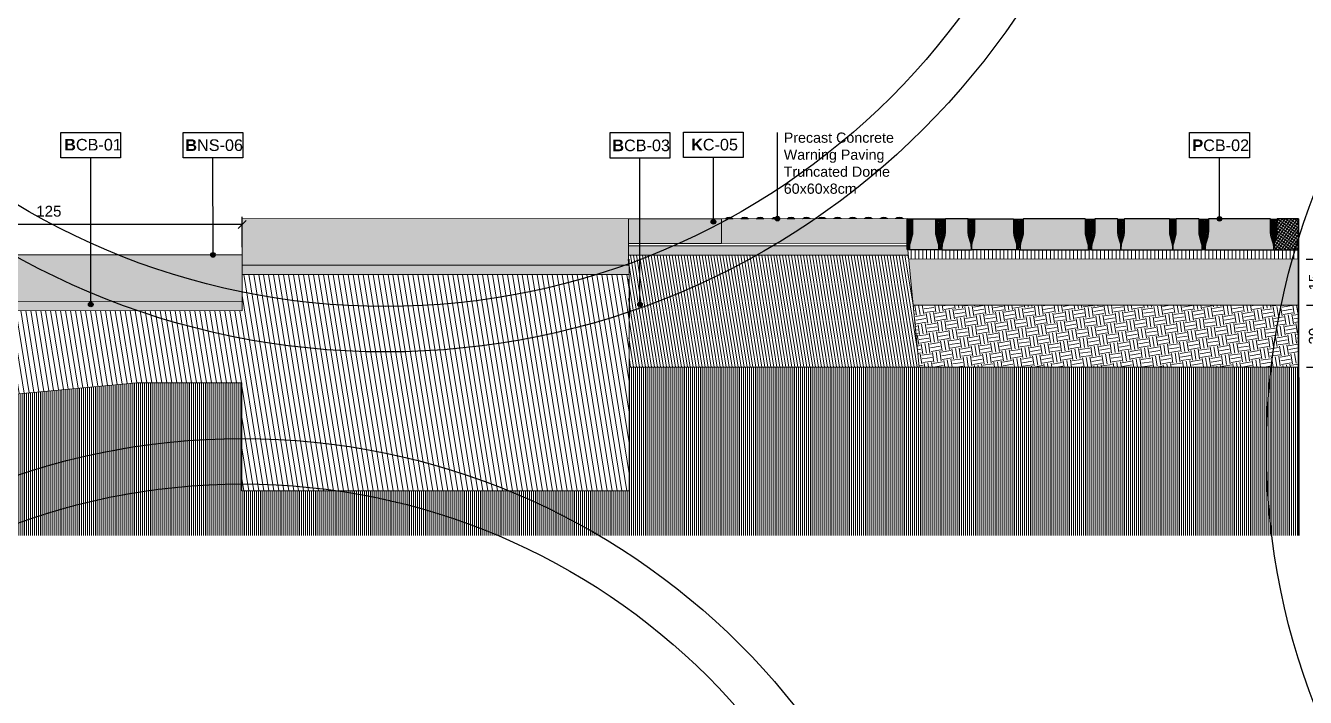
# Model space of a CAD drawing. Header units: metres. Extents: x -325 to 301, y -147 to 149.
# Drawn here: x 63.489 to 67.626, y 48.317 to 50.491 of the extents above; entities that cross this region are included whole.
import ezdxf

# ---------------------------------------------------------------- set-up
doc = ezdxf.new("R2010")
doc.units = ezdxf.units.M
doc.layers.get('Defpoints').update_dxf_attribs({"lineweight": 13})
for name, color, linetype, plot in [('-aux', 50, 'Continuous', False), ('-AUX-QAD', 5, 'Continuous', False), ('-AUX_MON', 3, 'Continuous', False)]:
    doc.layers.add(name, color=color, linetype=linetype, plot=plot)
for name, color, linetype, true_color in [('0-TX-1_25', 7, 'Continuous', 0x3f4f7f), ('3-TR-paviment fort', 7, 'Continuous', 0xd1d1d1), ('EIT_3 TR sorra', 7, 'Continuous', 0xd8ceb0)]:
    doc.layers.add(name, color=color, linetype=linetype, true_color=true_color)
for name, color, linetype, lineweight, true_color in [('03-TR-Paviment_05_Open Joint Precast Pavements', 7, 'Continuous', 5, 0xb3b3b3), ('03-TR-Paviment_08_Natural Stone Bleachers', 7, 'Continuous', 5, 0xafad9d), ('3-TR sorra granitica', 7, 'Continuous', 0, 0xf2dac9), ('3-TR tot_u', 7, 'Continuous', 5, 0x787878)]:
    doc.layers.add(name, color=color, linetype=linetype, lineweight=lineweight, true_color=true_color)
for name, color, linetype, lineweight in [('1-CM', 7, 'Continuous', 0), ('3-TR Formigó', 252, 'Continuous', 0), ('3-TR Seleccionat', 44, 'Continuous', 0), ('3-TR Tot-u', 37, 'Continuous', 0), ('3_TR_paviment gris', 252, 'Continuous', 5)]:
    doc.layers.add(name, color=color, linetype=linetype, lineweight=lineweight)
for name, color, linetype in [('1-L- kodolé', 7, 'Continuous'), ('1-SECCIÓ', 1, 'Continuous'), ('A-KEYPLAN_HATCH', 7, 'Continuous'), ('A_TEXT_2', 7, 'Continuous')]:
    doc.layers.add(name, color=color, linetype=linetype)
doc.styles.get("Standard").update_dxf_attribs({"font": 'arial.ttf'})
doc.dimstyles.new('ISO-25', dxfattribs={"dimtxt": 0.1, "dimasz": 0.1, "dimexe": 0.1, "dimexo": 0.1, "dimgap": 0.1, "dimtad": 1, "dimdec": 0, "dimlfac": 100, "dimzin": 9, "dimtxsty": 'Standard', "dimblk": 'OBLIQUE', "dimcen": 0.1, "dimadec": 0, "dimazin": 0, "dimtfac": 1, "dimtdec": 0, "dimtmove": 0, "dimatfit": 3, "dimldrblk": 'OBLIQUE', "dimfxl": 1, "dimarcsym": 0})
pattern_1 = [(44.4325457, (42.8515194, -20.4505128), (0.00187572522, 0.00661871837), [0.0085328125, -0.0017065625, 0, -0.0017065625])]

# ---------------------------------------------------------------- blocks, each defined once
blk = doc.blocks.new('_Oblique')
at = {"color": 0, "lineweight": -2}
blk.add_line((-0.5, -0.5), (0.5, 0.5), dxfattribs=at)
blk = doc.blocks.new('*D1834')
at = {"layer": '0-TX-1_25', "color": 0, "lineweight": -2, "transparency": 16777216}
for p, q in [((67.6286, 49.7354), (67.7227, 49.7354)), ((67.6977, 49.7354), (67.6977, 49.5859)), ((67.6298, 49.5859), (67.7227, 49.5859))]:
    blk.add_line(p, q, dxfattribs=at)
at = {"layer": 'Defpoints', "color": 0, "transparency": 16777216}
for p in [(67.6036, 49.7354), (67.6048, 49.5859), (67.6977, 49.5859)]:
    blk.add_point(p, dxfattribs=at)
at = {"layer": '0-TX-1_25', "color": 0, "lineweight": -2, "transparency": 16777216, "xscale": 0.025, "yscale": 0.025, "zscale": 0.025}
for p, rotation in [((67.6977, 49.7354), 90), ((67.6977, 49.5859), 270)]:
    blk.add_blockref('_Oblique', p, dxfattribs=dict(at, rotation=rotation))
at = {"layer": '0-TX-1_25', "color": 0, "transparency": 16777216, "insert": (67.6548, 49.6606), "char_height": 0.035, "attachment_point": 5, "rotation": 90}
blk.add_mtext('15', dxfattribs=at)
blk = doc.blocks.new('*D1835')
at = {"layer": '0-TX-1_25', "color": 0, "lineweight": -2, "transparency": 16777216}
for p, q in [((67.6298, 49.5859), (67.7227, 49.5859)), ((67.6977, 49.5859), (67.6977, 49.3859)), ((67.6298, 49.3859), (67.7227, 49.3859))]:
    blk.add_line(p, q, dxfattribs=at)
at = {"layer": 'Defpoints', "color": 0, "transparency": 16777216}
for p in [(67.6048, 49.5859), (67.6048, 49.3859), (67.6977, 49.3859)]:
    blk.add_point(p, dxfattribs=at)
at = {"layer": '0-TX-1_25', "color": 0, "lineweight": -2, "transparency": 16777216, "xscale": 0.025, "yscale": 0.025, "zscale": 0.025}
for p, rotation in [((67.6977, 49.5859), 90), ((67.6977, 49.3859), 270)]:
    blk.add_blockref('_Oblique', p, dxfattribs=dict(at, rotation=rotation))
at = {"layer": '0-TX-1_25', "color": 0, "transparency": 16777216, "insert": (67.6548, 49.4859), "char_height": 0.035, "attachment_point": 5, "rotation": 90}
blk.add_mtext('20', dxfattribs=at)
blk = doc.blocks.new('*D1836')
at = {"layer": '0-TX-1_25', "color": 0, "lineweight": -2, "transparency": 16777216}
for p, q in [((62.9388, 49.7744), (62.9388, 49.8721)), ((64.1888, 49.7737), (64.1888, 49.8721)), ((64.1888, 49.8471), (62.9388, 49.8471))]:
    blk.add_line(p, q, dxfattribs=at)
at = {"layer": 'Defpoints', "color": 0, "transparency": 16777216}
for p in [(62.9388, 49.8471), (62.9388, 49.7494), (64.1888, 49.7487)]:
    blk.add_point(p, dxfattribs=at)
at = {"layer": '0-TX-1_25', "color": 0, "lineweight": -2, "transparency": 16777216, "xscale": 0.025, "yscale": 0.025, "zscale": 0.025, "rotation": 180}
blk.add_blockref('_Oblique', (62.9388, 49.8471), dxfattribs=at)
at = {"layer": '0-TX-1_25', "color": 0, "lineweight": -2, "transparency": 16777216, "xscale": 0.025, "yscale": 0.025, "zscale": 0.025}
blk.add_blockref('_Oblique', (64.1888, 49.8471), dxfattribs=at)
at = {"layer": '0-TX-1_25', "color": 0, "transparency": 16777216, "insert": (63.5638, 49.8899), "char_height": 0.035, "attachment_point": 5}
blk.add_mtext('125', dxfattribs=at)
blk = doc.blocks.new('hatch keyplan 2')
at = {"layer": 'A-KEYPLAN_HATCH'}
blk.add_lwpolyline([(0, 0.00548), (0.01287, 0.00548), (0.01287, 0), (0, 0)], close=True, dxfattribs=at)
blk = doc.blocks.new('hatch keyplan')
at = {"layer": 'A-KEYPLAN_HATCH'}
blk.add_blockref('hatch keyplan 2', (1.43058, 0.85215), dxfattribs=at)
blk = doc.blocks.new('B-CB01')
at = {"layer": 'A-KEYPLAN_HATCH'}
blk.add_blockref('hatch keyplan', (-1.43058, -0.85215), dxfattribs=at)
at = {"layer": 'A_TEXT_2', "insert": (-0.0008, 0.00411), "char_height": 0.0025, "attachment_point": 1}
blk.add_mtext_dynamic_manual_height_columns('\\pi0.00152;{\\fArial|b1|i0|c0|p34;B}CB-01', width=0.0145619, gutter_width=0.015, heights=[0], dxfattribs=at)
blk = doc.blocks.new('B06')
at = {"layer": 'A-KEYPLAN_HATCH'}
blk.add_blockref('hatch keyplan', (-1.42958, -0.85215), dxfattribs=at)
at = {"layer": 'A_TEXT_2', "insert": (0.0002, 0.00401), "char_height": 0.0025, "attachment_point": 1}
blk.add_mtext_dynamic_manual_height_columns('\\pi0.00128;{\\fArial|b1|i0|c0|p34;B}NS-06', width=0.0145619, gutter_width=0.015, heights=[0], dxfattribs=at)
blk = doc.blocks.new('POINT')
at = {"layer": '0-TX-1_25'}
h = blk.add_hatch(dxfattribs=at)
h.set_pattern_fill('ANGLE', color=256)
h.set_pattern_definition([(0, (-83.747, -12.726), (0, 6.985), [5.08, -1.905]), (90, (-83.747, -12.726), (-6.985, 4e-16), [5.08, -1.905])])
edge = h.paths.add_edge_path()
edge.add_arc((0, 0), 0.0075, 0, 360)
h = blk.add_hatch(color=256, dxfattribs=at)
h.dxf.hatch_style = 1
edge = h.paths.add_edge_path()
edge.add_arc((0, 0), 0.0075, 0, 360)
blk.add_circle((0, 0), 0.0075, dxfattribs=at)
blk = doc.blocks.new('PCB03')
at = {"layer": 'A-KEYPLAN_HATCH'}
blk.add_blockref('hatch keyplan', (-1.42958, -0.85215), dxfattribs=at)
at = {"layer": 'A_TEXT_2', "insert": (0.0002, 0.00399), "char_height": 0.0025, "attachment_point": 1}
blk.add_mtext_dynamic_manual_height_columns('\\pi0.00139;{\\fArial|b1|i0|c0|p34;P}CB-02', width=0.0145619, gutter_width=0.015, heights=[0], dxfattribs=at)
blk = doc.blocks.new('*U1805')
at = {"layer": '3-TR-paviment fort'}
blk.add_hatch(color=256, dxfattribs=at).paths.add_polyline_path([(0.025, 0), (0.05, 0, 0.4)])
blk.add_lwpolyline([(0.025, 0), (0.05, 0)])
blk.add_arc((0.0375, -0.013125), 0.018125, 46.397181, 133.602819)
blk = doc.blocks.new('*U1806')
at = {"color": 0, "linetype": 'ByBlock', "lineweight": -2, "transparency": 16777216}
for p in [(0, 0.08), (0.05, 0.08), (0.1, 0.08), (0.15, 0.08), (0.2, 0.08), (0.25, 0.08), (0.3, 0.08), (0.35, 0.08), (0.4, 0.08), (0.45, 0.08), (0.5, 0.08), (0.55, 0.08)]:
    blk.add_blockref('*U1805', p, dxfattribs=at)
blk = doc.blocks.new('Warning Surface 600x600x80')
at = {"layer": '3-TR-paviment fort'}
blk.add_hatch(color=256, dxfattribs=at).paths.add_polyline_path([(0, 0.08), (0.6, 0.08), (0.6, 0), (0.0002, 0.0006)])
blk.add_lwpolyline([(0, 0.08), (0.6, 0.08)])
at = {"layer": '1-CM'}
blk.add_lwpolyline([(0.6, 0.08), (0, 0.08), (0, 0), (0.6, 0)], close=True, dxfattribs=at)
blk.add_blockref('*U1806', (-0.0125, 0))
blk = doc.blocks.new('K04')
at = {"layer": 'A-KEYPLAN_HATCH'}
blk.add_blockref('hatch keyplan', (-1.42958, -0.85215), dxfattribs=at)
at = {"layer": 'A_TEXT_2', "insert": (0.0002, 0.00402), "char_height": 0.0025, "attachment_point": 1}
blk.add_mtext_dynamic_manual_height_columns('\\pi0.00244;{\\fArial|b1|i0|c0|p34;K}C-05', width=0.0145619, gutter_width=0.015, heights=[0], dxfattribs=at)
blk = doc.blocks.new('B-CB03')
at = {"layer": 'A-KEYPLAN_HATCH'}
blk.add_blockref('hatch keyplan', (-1.43058, -0.85215), dxfattribs=at)
at = {"layer": 'A_TEXT_2', "insert": (-0.0008, 0.00398), "char_height": 0.0025, "attachment_point": 1}
blk.add_mtext_dynamic_manual_height_columns('\\pi0.00128;{\\fArial|b1|i0|c0|p34;B}CB-03', width=0.0145619, gutter_width=0.015, heights=[0], dxfattribs=at)

msp = doc.modelspace()

# ---------------------------------------------------------------- hatches: boundary and pattern name
at = {"layer": '03-TR-Paviment_05_Open Joint Precast Pavements'}
h = msp.add_hatch(color=256, dxfattribs=at)
h.dxf.hatch_style = 1
edge = h.paths.add_edge_path()
edge.add_line((66.3461, 49.7655), (66.3461, 49.7737))
edge.add_arc((66.3945, 49.7737), 0.0484, 164.001, 180, ccw=False)
edge.add_line((66.3479, 49.787), (66.3539, 49.8078))
edge.add_arc((66.2989, 49.8235), 0.0571, 344.001, 360)
edge.add_line((66.3561, 49.8235), (66.3561, 49.8647))
edge.add_line((66.3561, 49.8647), (66.3569, 49.8647))
edge.add_line((66.3569, 49.8647), (66.3569, 49.8655))
edge.add_line((66.3569, 49.8655), (66.4302, 49.8655))
edge.add_line((66.4302, 49.8655), (66.4302, 49.8647))
edge.add_line((66.4302, 49.8647), (66.431, 49.8647))
edge.add_line((66.431, 49.8647), (66.431, 49.8235))
edge.add_arc((66.4881, 49.8235), 0.0571, 180, 195.999)
edge.add_line((66.4332, 49.8078), (66.4391, 49.787))
edge.add_arc((66.3926, 49.7737), 0.0484, 0, 15.999, ccw=False)
edge.add_line((66.441, 49.7737), (66.441, 49.7655))
edge.add_line((66.441, 49.7655), (66.3461, 49.7655))
h = msp.add_hatch(color=256, dxfattribs=at)
h.dxf.hatch_style = 1
edge = h.paths.add_edge_path()
edge.add_line((66.546, 49.7655), (66.546, 49.7737))
edge.add_arc((66.4976, 49.7737), 0.0484, 360, 375.999)
edge.add_line((66.5441, 49.787), (66.5382, 49.8078))
edge.add_arc((66.5931, 49.8235), 0.0571, 180, 195.999, ccw=False)
edge.add_line((66.5359, 49.8235), (66.5359, 49.8647))
edge.add_line((66.5359, 49.8647), (66.5352, 49.8647))
edge.add_line((66.5352, 49.8647), (66.5352, 49.8655))
edge.add_line((66.5352, 49.8655), (66.4619, 49.8655))
edge.add_line((66.4619, 49.8655), (66.4619, 49.8647))
edge.add_line((66.4619, 49.8647), (66.4611, 49.8647))
edge.add_line((66.4611, 49.8647), (66.4611, 49.8235))
edge.add_arc((66.4039, 49.8235), 0.0571, 344.001, 360, ccw=False)
edge.add_line((66.4588, 49.8078), (66.4529, 49.787))
edge.add_arc((66.4994, 49.7737), 0.0484, 164.001, 180)
edge.add_line((66.451, 49.7737), (66.451, 49.7655))
edge.add_line((66.451, 49.7655), (66.546, 49.7655))
h = msp.add_hatch(color=256, dxfattribs=at)
h.dxf.hatch_style = 1
edge = h.paths.add_edge_path()
edge.add_line((66.546, 49.7655), (66.546, 49.7737))
edge.add_arc((66.5944, 49.7737), 0.0484, 164.001, 180, ccw=False)
edge.add_line((66.5479, 49.787), (66.5538, 49.8078))
edge.add_arc((66.4989, 49.8235), 0.0571, 344.001, 360)
edge.add_line((66.556, 49.8235), (66.556, 49.8647))
edge.add_line((66.556, 49.8647), (66.5568, 49.8647))
edge.add_line((66.5568, 49.8647), (66.5568, 49.8655))
edge.add_line((66.5568, 49.8655), (66.6826, 49.8655))
edge.add_line((66.6826, 49.8655), (66.6826, 49.8647))
edge.add_line((66.6826, 49.8647), (66.6834, 49.8647))
edge.add_line((66.6834, 49.8647), (66.6834, 49.8235))
edge.add_arc((66.7406, 49.8235), 0.0571, 180, 195.999)
edge.add_line((66.6857, 49.8078), (66.6916, 49.787))
edge.add_arc((66.6451, 49.7737), 0.0484, 0, 15.999, ccw=False)
edge.add_line((66.6935, 49.7737), (66.6935, 49.7655))
edge.add_line((66.6935, 49.7655), (66.546, 49.7655))
h = msp.add_hatch(color=256, dxfattribs=at)
h.dxf.hatch_style = 1
edge = h.paths.add_edge_path()
edge.add_line((66.9248, 49.7655), (66.9248, 49.7737))
edge.add_arc((66.8764, 49.7737), 0.0484, 0, 15.999)
edge.add_line((66.9229, 49.787), (66.917, 49.8078))
edge.add_arc((66.9719, 49.8235), 0.0571, 180, 195.999, ccw=False)
edge.add_line((66.9147, 49.8235), (66.9147, 49.8647))
edge.add_line((66.9147, 49.8647), (66.914, 49.8647))
edge.add_line((66.914, 49.8647), (66.914, 49.8655))
edge.add_line((66.914, 49.8655), (66.7144, 49.8655))
edge.add_line((66.7144, 49.8655), (66.7144, 49.8647))
edge.add_line((66.7144, 49.8647), (66.7136, 49.8647))
edge.add_line((66.7136, 49.8647), (66.7136, 49.8235))
edge.add_arc((66.6564, 49.8235), 0.0571, -15.999, 0, ccw=False)
edge.add_line((66.7114, 49.8078), (66.7054, 49.787))
edge.add_arc((66.752, 49.7737), 0.0484, 164.001, 180)
edge.add_line((66.7035, 49.7737), (66.7035, 49.7655))
edge.add_line((66.7035, 49.7655), (66.9248, 49.7655))
h = msp.add_hatch(color=256, dxfattribs=at)
h.dxf.hatch_style = 1
edge = h.paths.add_edge_path()
edge.add_line((67.0297, 49.7655), (67.0297, 49.7737))
edge.add_arc((66.9813, 49.7737), 0.0484, 0, 15.999)
edge.add_line((67.0279, 49.787), (67.0219, 49.8078))
edge.add_arc((67.0769, 49.8235), 0.0571, 180, 195.999, ccw=False)
edge.add_line((67.0197, 49.8235), (67.0197, 49.8647))
edge.add_line((67.0197, 49.8647), (67.0189, 49.8647))
edge.add_line((67.0189, 49.8647), (67.0189, 49.8655))
edge.add_line((67.0189, 49.8655), (66.9456, 49.8655))
edge.add_line((66.9456, 49.8655), (66.9456, 49.8647))
edge.add_line((66.9456, 49.8647), (66.9448, 49.8647))
edge.add_line((66.9448, 49.8647), (66.9448, 49.8235))
edge.add_arc((66.8877, 49.8235), 0.0571, -15.999, 0, ccw=False)
edge.add_line((66.9426, 49.8078), (66.9367, 49.787))
edge.add_arc((66.9832, 49.7737), 0.0484, 164.001, 180)
edge.add_line((66.9348, 49.7737), (66.9348, 49.7655))
edge.add_line((66.9348, 49.7655), (67.0297, 49.7655))
h = msp.add_hatch(color=256, dxfattribs=at)
h.dxf.hatch_style = 1
edge = h.paths.add_edge_path()
edge.add_line((67.1972, 49.7655), (67.1972, 49.7737))
edge.add_arc((67.1488, 49.7737), 0.0484, 360, 375.999)
edge.add_line((67.1954, 49.787), (67.1894, 49.8078))
edge.add_arc((67.2443, 49.8235), 0.0571, 180, 195.999, ccw=False)
edge.add_line((67.1872, 49.8235), (67.1872, 49.8647))
edge.add_line((67.1872, 49.8647), (67.1864, 49.8647))
edge.add_line((67.1864, 49.8647), (67.1864, 49.8655))
edge.add_line((67.1864, 49.8655), (67.0406, 49.8655))
edge.add_line((67.0406, 49.8655), (67.0406, 49.8647))
edge.add_line((67.0406, 49.8647), (67.0398, 49.8647))
edge.add_line((67.0398, 49.8647), (67.0398, 49.8235))
edge.add_arc((66.9826, 49.8235), 0.0571, 344.001, 360, ccw=False)
edge.add_line((67.0376, 49.8078), (67.0316, 49.787))
edge.add_arc((67.0782, 49.7737), 0.0484, 164.001, 180)
edge.add_line((67.0297, 49.7737), (67.0297, 49.7655))
edge.add_line((67.0297, 49.7655), (67.1972, 49.7655))
h = msp.add_hatch(color=256, dxfattribs=at)
h.dxf.hatch_style = 1
edge = h.paths.add_edge_path()
edge.add_line((67.2922, 49.7655), (67.2922, 49.7737))
edge.add_arc((67.2438, 49.7737), 0.0484, 0, 15.999)
edge.add_line((67.2903, 49.787), (67.2844, 49.8078))
edge.add_arc((67.3393, 49.8235), 0.0571, 180, 195.999, ccw=False)
edge.add_line((67.2822, 49.8235), (67.2822, 49.8647))
edge.add_line((67.2822, 49.8647), (67.2814, 49.8647))
edge.add_line((67.2814, 49.8647), (67.2814, 49.8655))
edge.add_line((67.2814, 49.8655), (67.2081, 49.8655))
edge.add_line((67.2081, 49.8655), (67.2081, 49.8647))
edge.add_line((67.2081, 49.8647), (67.2073, 49.8647))
edge.add_line((67.2073, 49.8647), (67.2073, 49.8235))
edge.add_arc((67.1501, 49.8235), 0.0571, -15.999, 0, ccw=False)
edge.add_line((67.2051, 49.8078), (67.1991, 49.787))
edge.add_arc((67.2457, 49.7737), 0.0484, 164.001, 180)
edge.add_line((67.1972, 49.7737), (67.1972, 49.7655))
edge.add_line((67.1972, 49.7655), (67.2922, 49.7655))
h = msp.add_hatch(color=256, dxfattribs=at)
h.dxf.hatch_style = 1
edge = h.paths.add_edge_path()
edge.add_line((67.5234, 49.7655), (67.5234, 49.7737))
edge.add_arc((67.475, 49.7737), 0.0484, 0, 15.999)
edge.add_line((67.5216, 49.787), (67.5156, 49.8078))
edge.add_arc((67.5705, 49.8235), 0.0571, 180, 195.999, ccw=False)
edge.add_line((67.5134, 49.8235), (67.5134, 49.8647))
edge.add_line((67.5134, 49.8647), (67.5126, 49.8647))
edge.add_line((67.5126, 49.8647), (67.5126, 49.8655))
edge.add_line((67.5126, 49.8655), (67.313, 49.8655))
edge.add_line((67.313, 49.8655), (67.313, 49.8647))
edge.add_line((67.313, 49.8647), (67.3122, 49.8647))
edge.add_line((67.3122, 49.8647), (67.3122, 49.8235))
edge.add_arc((67.2551, 49.8235), 0.0571, -15.999, 0, ccw=False)
edge.add_line((67.31, 49.8078), (67.3041, 49.787))
edge.add_arc((67.3506, 49.7737), 0.0484, 164.001, 180)
edge.add_line((67.3022, 49.7737), (67.3022, 49.7655))
edge.add_line((67.3022, 49.7655), (67.5234, 49.7655))
h = msp.add_hatch(dxfattribs=at)
h.set_pattern_fill('_USER', color=256, scale=0.008, angle=234.1752, double=1, pattern_type=0)
h.set_pattern_definition([(234.175244, (0, 0), (0.006486488, -0.0046824645), []), (324.175244, (0, 0), (0.0046824645, 0.006486488), [])])
edge = h.paths.add_edge_path()
edge.add_line((67.6034, 49.8655), (67.5343, 49.8655))
edge.add_line((67.5343, 49.8655), (67.5343, 49.8647))
edge.add_line((67.5343, 49.8647), (67.5335, 49.8647))
edge.add_line((67.5335, 49.8647), (67.5335, 49.8235))
edge.add_arc((67.4763, 49.8235), 0.0571, -15.999, 0, ccw=False)
edge.add_line((67.5313, 49.8078), (67.5253, 49.787))
edge.add_arc((67.5719, 49.7737), 0.0484, 164.001, 180)
edge.add_line((67.5234, 49.7737), (67.5234, 49.7655))
edge.add_line((67.5234, 49.7655), (67.6034, 49.7655))
edge = h.paths.add_edge_path()
edge.add_line((67.6034, 49.8655), (67.6034, 49.7655))
h = msp.add_hatch(color=256, dxfattribs=at)
h.dxf.hatch_style = 1
edge = h.paths.add_edge_path()
edge.add_line((67.6035, 49.7655), (67.6034, 49.8655))
edge.add_line((67.6034, 49.8655), (67.5343, 49.8655))
edge.add_line((67.5343, 49.8655), (67.5343, 49.8647))
edge.add_line((67.5343, 49.8647), (67.5335, 49.8647))
edge.add_line((67.5335, 49.8647), (67.5335, 49.8235))
edge.add_arc((67.4763, 49.8235), 0.0571, -15.999, 0, ccw=False)
edge.add_line((67.5313, 49.8078), (67.5253, 49.787))
edge.add_arc((67.5719, 49.7737), 0.0484, 164.001, 180)
edge.add_line((67.5234, 49.7737), (67.5234, 49.7655))
edge.add_line((67.5234, 49.7655), (67.6035, 49.7655))
at = {"layer": '03-TR-Paviment_08_Natural Stone Bleachers'}
h = msp.add_hatch(dxfattribs=at)
h.set_pattern_fill('DASH', color=256, scale=0.002611, angle=232.9941, style=0, double=1)
h.set_pattern_definition([(232.994051, (-87.676103, -75.3024145), (0.00163032692, -0.01160912496), [0.0082894435, -0.0082894435])])
h.paths.add_polyline_path([(65.438, 49.7149), (65.4374, 49.8652), (64.1882, 49.8665), (64.1883, 49.7158)])
h = msp.add_hatch(dxfattribs=at)
h.set_pattern_fill('DASH', color=256, scale=0.002611, angle=232.9941, style=0, double=1)
h.set_pattern_definition([(232.994051, (-88.9253995, -75.419237), (0.00163032692, -0.01160912496), [0.0082894435, -0.0082894435])])
h.paths.add_polyline_path([(64.1887, 49.5981), (64.1881, 49.7484), (62.9389, 49.7497), (62.939, 49.599)])
at = {"layer": '3-TR Formigó'}
h = msp.add_hatch(dxfattribs=at)
h.set_pattern_fill('ANSI31', color=256, scale=0.003, angle=234.1752)
h.set_pattern_definition([(279.175244, (-143.368121, 5.724793), (0.00940313004, 0.0015188056), [])])
h.paths.add_polyline_path([(65.4397, 49.3854), (65.7366, 49.3854), (66.3778, 49.3859), (66.3419, 49.7482), (65.4363, 49.7483)])
h = msp.add_hatch(dxfattribs=at)
h.set_pattern_fill('ANSI31', color=256, scale=0.005, angle=-125.8248, style=0)
h.set_pattern_definition([(279.175244, (-0.9, 0), (0.0156718834, 0.0025313427), [])])
h.paths.add_polyline_path([(60.6051, 49.3349), (60.6049, 49.0323), (63.8478, 49.3355), (64.188, 49.3355), (64.188, 48.9855), (65.4397, 48.9855), (65.4398, 49.6855), (64.1888, 49.6858), (64.1887, 49.5683), (62.9395, 49.569), (62.9464, 49.4465), (61.6895, 49.4521), (61.6895, 49.3342)])
at = {"layer": '3-TR Seleccionat'}
h = msp.add_hatch(dxfattribs=at)
h.set_pattern_fill('ANSI31', color=256, scale=0.002, angle=45, style=0)
h.set_pattern_definition([(90, (60.412147, 58.443207), (-0.00635, 1e-18), [])])
h.paths.add_polyline_path([(67.6034, 49.3859), (65.4397, 49.3859), (65.4397, 48.9855), (64.188, 48.9855), (64.188, 49.3355), (63.8478, 49.3355), (60.6049, 49.0323), (60.6048, 48.8409), (67.6034, 48.8409)])
at = {"layer": '3-TR sorra granitica'}
h = msp.add_hatch(dxfattribs=at)
h.set_pattern_fill('LINE', color=256, scale=0.1, angle=54.3535, style=0)
h.set_pattern_definition([(90, (91.751337, 257.921152), (-0.0125, -5e-12), [])])
h.paths.add_polyline_path([(66.3402, 49.7655), (66.3432, 49.7357), (67.6035, 49.7355), (67.6035, 49.7655)])
at = {"layer": '3-TR Tot-u'}
h = msp.add_hatch(dxfattribs=at)
h.set_pattern_fill('EARTH', color=256, scale=0.005, angle=-80.8248, style=0)
h.set_pattern_definition([(279.175244, (-117.72516, 9.141245), (0.036406452, -0.0262810815), [0.03175, -0.03175]), (279.175244, (-117.713407, 9.143143), (0.036406452, -0.0262810815), [0.03175, -0.03175]), (279.175244, (-117.701653, 9.145042), (0.036406452, -0.0262810815), [0.03175, -0.03175]), (9.175244, (-117.697102, 9.141756), (0.0262810815, 0.036406452), [0.03175, -0.03175]), (9.175244, (-117.695204, 9.130003), (0.0262810815, 0.036406452), [0.03175, -0.03175]), (9.175244, (-117.693305, 9.11825), (0.0262810815, 0.036406452), [0.03175, -0.03175])])
h.paths.add_polyline_path([(66.358, 49.5859), (66.3778, 49.3859), (67.6048, 49.3859), (67.6034, 49.5859)])
at = {"layer": '3-TR tot_u'}
h = msp.add_hatch(dxfattribs=at)
h.set_pattern_fill('AR-CONC', color=256, scale=9e-05, angle=90.2664)
h.set_pattern_definition([(140.266414, (-17.99627, 26.95177), (0.0013582613, 0.0164031132), [0.0017145, -0.0188595]), (85.266414, (-17.99627, 26.95177), (-0.0171801815, -0.0032518273), [0.0013716, -0.0150876526]), (190.71786, (-17.996157, 26.953137), (-0.0158219194, 0.0131512858), [0.0014571008, -0.016028122]), (136.450614, (-18.000842, 26.95175), (0.003670327, 0.024414444), [0.00257175, -0.02828925]), (186.901972, (-18.000537, 26.953784), (-0.0223674596, 0.021262598), [0.002185652, -0.024042205]), (81.450565, (-18.000842, 26.95175), (-0.0223674596, 0.021262598), [0.002057397, -0.022631376]), (111.266414, (-17.99971, 26.95404), (0.0091403206, 0.0136879438), [0.0017145, -0.0188595]), (56.266414, (-17.99971, 26.95404), (-0.0166026007, 0.0054850432), [0.0013716, -0.0150876]), (161.71786, (-17.998948, 26.955181), (-0.0074622802, 0.019172987), [0.0014571008, -0.0160280944]), (127.766414, (-17.9962705, 26.9517704), (-0.00761116375, 0.0002425866), [0, -0.01490472, 0, -0.0153162, 0, -0.01514475]), (97.766414, (-17.9962705, 26.95177), (-0.009044117, 0.0059717809), [0, -0.00873252, 0, -0.01456182, 0, -0.00577215]), (57.766414, (-17.996247, 26.9466726), (0.0004588393, 0.012205419), [0, -0.005715, 0, -0.0178308, 0, -0.0236601]), (47.766414, (-17.996236, 26.944387), (-0.0023503487, 0.0133208417), [0, -0.0074295, 0, -0.01184148, 0, -0.0168021])])
h.paths.add_polyline_path([(66.3419, 49.7482), (66.339, 49.7782), (65.4381, 49.7783), (65.4363, 49.7483)])
h = msp.add_hatch(dxfattribs=at)
h.set_pattern_fill('AR-CONC', color=256, scale=0.00025, angle=92.9928)
h.set_pattern_definition([(142.992814, (3.814224, -30.000945), (0.001601339, 0.045692094), [0.0047625, -0.0523875]), (87.992814, (3.814224, -30.000945), (-0.047239044, -0.011292642), [0.00381, -0.041910146]), (193.44426, (3.814357, -29.997138), (-0.045637704, 0.034399452), [0.004047502, -0.044522561]), (139.177014, (3.80154, -30.00161), (0.00695794, 0.068226093), [0.00714375, -0.07858125]), (189.62837, (3.80212, -29.99592), (-0.064870924, 0.05604051), [0.006071256, -0.0667839]), (84.176966, (3.80154, -30.00161), (-0.064870924, 0.05604051), [0.00571499, -0.062864933]), (113.992814, (3.80438, -29.9951), (0.023552455, 0.039186736), [0.0047625, -0.0523875]), (58.992814, (3.80438, -29.9951), (-0.04679087, 0.013025288), [0.00381, -0.04191]), (164.44426, (3.806343, -29.991836), (-0.023238414, 0.052212023), [0.004047502, -0.044522484]), (130.492814, (3.814224, -30.000945), (-0.021150243, -0.000332572), [0, -0.041402, 0, -0.042545, 0, -0.04206875]), (100.492814, (3.814224, -30.000945), (-0.02588316, 0.015374507), [0, -0.024257, 0, -0.0404495, 0, -0.01603375]), (60.492814, (3.814963, -30.015087), (-0.000339588, 0.033926191), [0, -0.015875, 0, -0.04953, 0, -0.0657225]), (50.492814, (3.815295, -30.021428), (-0.0082814355, 0.036649903), [0, -0.0206375, 0, -0.032893, 0, -0.0466725])])
h.paths.add_polyline_path([(67.5758, 49.5859), (67.6039, 49.5859), (67.6025, 49.7355), (66.3564, 49.7347), (66.3432, 49.735), (66.358, 49.5859), (67.5645, 49.5859)])
h.paths.add_polyline_path([(67.6032, 49.5859), (67.6032, 49.7345), (67.6032, 49.7345), (67.6028, 49.7345), (67.6036, 49.5859)], flags=17)
at = {"layer": '3_TR_paviment gris'}
msp.add_hatch(color=256, dxfattribs=at).paths.add_polyline_path([(65.7381, 49.8655), (65.7381, 49.7863), (65.4381, 49.7863), (65.4381, 49.8655)])
at = {"layer": 'EIT_3 TR sorra'}
h = msp.add_hatch(dxfattribs=at)
h.set_pattern_fill('ANSI36', color=256, scale=0.001075, angle=-0.5675, style=0, double=1)
h.set_pattern_definition([(44.4325457, (42.8515194, -20.4505128), (0.00187572522, 0.00661871837), [0.0085328125, -0.0017065625, 0, -0.0017065625])])
edge = h.paths.add_edge_path()
edge.add_line((66.3461, 49.7663), (66.3381, 49.7663))
edge.add_line((66.3381, 49.7663), (66.3381, 49.8655))
edge.add_line((66.3381, 49.8655), (66.3561, 49.8655))
edge.add_line((66.3561, 49.8655), (66.3561, 49.8244))
edge.add_arc((66.2989, 49.8244), 0.0571, 344.001, 360, ccw=False)
edge.add_line((66.3539, 49.8086), (66.3479, 49.7879))
edge.add_arc((66.3945, 49.7745), 0.0484, 164.001, 180)
edge.add_line((66.3461, 49.7745), (66.3461, 49.7663))
edge.add_line((66.3461, 49.7663), (66.3381, 49.7663))
h = msp.add_hatch(dxfattribs=at)
h.set_pattern_fill('ANSI36', color=256, scale=0.001075, angle=-0.5675, style=0, double=1)
h.set_pattern_definition(pattern_1)
edge = h.paths.add_edge_path()
edge.add_line((66.451, 49.7663), (66.441, 49.7663))
edge.add_line((66.441, 49.7663), (66.441, 49.7745))
edge.add_arc((66.3926, 49.7745), 0.0484, 360, 375.999)
edge.add_line((66.4391, 49.7879), (66.4332, 49.8086))
edge.add_arc((66.4881, 49.8244), 0.0571, 180, 195.999, ccw=False)
edge.add_line((66.431, 49.8244), (66.431, 49.8655))
edge.add_line((66.431, 49.8655), (66.4611, 49.8655))
edge.add_line((66.4611, 49.8655), (66.4611, 49.8244))
edge.add_arc((66.4039, 49.8244), 0.0571, -15.999, 0, ccw=False)
edge.add_line((66.4588, 49.8086), (66.4529, 49.7879))
edge.add_arc((66.4994, 49.7745), 0.0484, 164.001, 180)
edge.add_line((66.451, 49.7745), (66.451, 49.7663))
edge.add_line((66.451, 49.7663), (66.441, 49.7663))
h = msp.add_hatch(dxfattribs=at)
h.set_pattern_fill('ANSI36', color=256, scale=0.001075, angle=-0.5675, style=0, double=1)
h.set_pattern_definition(pattern_1)
edge = h.paths.add_edge_path()
edge.add_line((66.546, 49.7663), (66.546, 49.7745))
edge.add_arc((66.4976, 49.7745), 0.0484, 360, 375.999)
edge.add_line((66.5441, 49.7879), (66.5382, 49.8086))
edge.add_arc((66.5931, 49.8244), 0.0571, 180, 195.999, ccw=False)
edge.add_line((66.5359, 49.8244), (66.5359, 49.8655))
edge.add_line((66.5359, 49.8655), (66.556, 49.8655))
edge.add_line((66.556, 49.8655), (66.556, 49.8244))
edge.add_arc((66.4989, 49.8244), 0.0571, -15.999, 0, ccw=False)
edge.add_line((66.5538, 49.8086), (66.5479, 49.7879))
edge.add_arc((66.5944, 49.7745), 0.0484, 164.001, 180)
edge.add_line((66.546, 49.7745), (66.546, 49.7663))
h = msp.add_hatch(dxfattribs=at)
h.set_pattern_fill('ANSI36', color=256, scale=0.001075, angle=-0.5675, style=0, double=1)
h.set_pattern_definition([(44.4325457, (43.1040445, -20.4513534), (0.00187572522, 0.00661871837), [0.0085328125, -0.0017065625, 0, -0.0017065625])])
edge = h.paths.add_edge_path()
edge.add_line((66.7035, 49.7655), (66.6935, 49.7655))
edge.add_line((66.6935, 49.7655), (66.6935, 49.7737))
edge.add_arc((66.6451, 49.7737), 0.0484, 360, 375.999)
edge.add_line((66.6917, 49.787), (66.6857, 49.8078))
edge.add_arc((66.7407, 49.8235), 0.0571, 180, 195.999, ccw=False)
edge.add_line((66.6835, 49.8235), (66.6835, 49.8647))
edge.add_line((66.6835, 49.8647), (66.7136, 49.8647))
edge.add_line((66.7136, 49.8647), (66.7136, 49.8235))
edge.add_arc((66.6564, 49.8235), 0.0571, -15.999, 0, ccw=False)
edge.add_line((66.7114, 49.8078), (66.7054, 49.787))
edge.add_arc((66.752, 49.7737), 0.0484, 164.001, 180)
edge.add_line((66.7035, 49.7737), (66.7035, 49.7655))
edge.add_line((66.7035, 49.7655), (66.6935, 49.7655))
h = msp.add_hatch(dxfattribs=at)
h.set_pattern_fill('ANSI36', color=256, scale=0.001075, angle=-0.5675, style=0, double=1)
h.set_pattern_definition([(44.4325457, (43.3352812, -20.4513535), (0.00187572522, 0.00661871837), [0.0085328125, -0.0017065625, 0, -0.0017065625])])
edge = h.paths.add_edge_path()
edge.add_line((66.9348, 49.7655), (66.9248, 49.7655))
edge.add_line((66.9248, 49.7655), (66.9248, 49.7737))
edge.add_arc((66.8764, 49.7737), 0.0484, 360, 375.999)
edge.add_line((66.9229, 49.787), (66.917, 49.8078))
edge.add_arc((66.9719, 49.8235), 0.0571, 180, 195.999, ccw=False)
edge.add_line((66.9147, 49.8235), (66.9147, 49.8647))
edge.add_line((66.9147, 49.8647), (66.9448, 49.8647))
edge.add_line((66.9448, 49.8647), (66.9448, 49.8235))
edge.add_arc((66.8877, 49.8235), 0.0571, -15.999, 0, ccw=False)
edge.add_line((66.9426, 49.8078), (66.9367, 49.787))
edge.add_arc((66.9832, 49.7737), 0.0484, 164.001, 180)
edge.add_line((66.9348, 49.7737), (66.9348, 49.7655))
edge.add_line((66.9348, 49.7655), (66.9248, 49.7655))
h = msp.add_hatch(dxfattribs=at)
h.set_pattern_fill('ANSI36', color=256, scale=0.001075, angle=-0.5675, style=0, double=1)
h.set_pattern_definition([(44.4325457, (43.3352812, -20.4513534), (0.00187572522, 0.00661871837), [0.0085328125, -0.0017065625, 0, -0.0017065625])])
edge = h.paths.add_edge_path()
edge.add_line((67.0297, 49.7655), (67.0297, 49.7737))
edge.add_arc((66.9813, 49.7737), 0.0484, 360, 375.999)
edge.add_line((67.0279, 49.787), (67.0219, 49.8078))
edge.add_arc((67.0769, 49.8235), 0.0571, 180, 195.999, ccw=False)
edge.add_line((67.0197, 49.8235), (67.0197, 49.8647))
edge.add_line((67.0197, 49.8647), (67.0398, 49.8647))
edge.add_line((67.0398, 49.8647), (67.0398, 49.8235))
edge.add_arc((66.9826, 49.8235), 0.0571, -15.999, 0, ccw=False)
edge.add_line((67.0376, 49.8078), (67.0316, 49.787))
edge.add_arc((67.0782, 49.7737), 0.0484, 164.001, 180)
edge.add_line((67.0297, 49.7737), (67.0297, 49.7655))
h = msp.add_hatch(dxfattribs=at)
h.set_pattern_fill('ANSI36', color=256, scale=0.001075, angle=-0.5675, style=0, double=1)
h.set_pattern_definition([(44.4325457, (43.5027724, -20.4505128), (0.00187572522, 0.00661871837), [0.0085328125, -0.0017065625, 0, -0.0017065625])])
edge = h.paths.add_edge_path()
edge.add_line((67.1972, 49.7663), (67.1972, 49.7745))
edge.add_arc((67.1488, 49.7745), 0.0484, 360, 375.999)
edge.add_line((67.1954, 49.7879), (67.1894, 49.8086))
edge.add_arc((67.2443, 49.8244), 0.0571, 180, 195.999, ccw=False)
edge.add_line((67.1872, 49.8244), (67.1872, 49.8655))
edge.add_line((67.1872, 49.8655), (67.2073, 49.8655))
edge.add_line((67.2073, 49.8655), (67.2073, 49.8244))
edge.add_arc((67.1501, 49.8244), 0.0571, -15.999, 0, ccw=False)
edge.add_line((67.2051, 49.8086), (67.1991, 49.7879))
edge.add_arc((67.2457, 49.7745), 0.0484, 164.001, 180)
edge.add_line((67.1972, 49.7745), (67.1972, 49.7663))
h = msp.add_hatch(dxfattribs=at)
h.set_pattern_fill('ANSI36', color=256, scale=0.001075, angle=-0.5675, style=0, double=1)
h.set_pattern_definition([(44.4325457, (43.7026986, -20.451354), (0.00187572522, 0.00661871837), [0.0085328125, -0.0017065625, 0, -0.0017065625])])
edge = h.paths.add_edge_path()
edge.add_line((67.3022, 49.7655), (67.2922, 49.7655))
edge.add_line((67.2922, 49.7655), (67.2922, 49.7737))
edge.add_arc((67.2438, 49.7737), 0.0484, 360, 375.999)
edge.add_line((67.2903, 49.787), (67.2844, 49.8078))
edge.add_arc((67.3393, 49.8235), 0.0571, 180, 195.999, ccw=False)
edge.add_line((67.2822, 49.8235), (67.2822, 49.8647))
edge.add_line((67.2822, 49.8647), (67.3122, 49.8647))
edge.add_line((67.3122, 49.8647), (67.3122, 49.8235))
edge.add_arc((67.2551, 49.8235), 0.0571, -15.999, 0, ccw=False)
edge.add_line((67.31, 49.8078), (67.3041, 49.787))
edge.add_arc((67.3506, 49.7737), 0.0484, 164.001, 180)
edge.add_line((67.3022, 49.7737), (67.3022, 49.7655))
edge.add_line((67.3022, 49.7655), (67.2922, 49.7655))
h = msp.add_hatch(dxfattribs=at)
h.set_pattern_fill('ANSI36', color=256, scale=0.001075, angle=-0.5675, style=0, double=1)
h.set_pattern_definition([(44.4325457, (43.8289722, -20.4513534), (0.00187572522, 0.00661871837), [0.0085328125, -0.0017065625, 0, -0.0017065625])])
edge = h.paths.add_edge_path()
edge.add_line((67.5234, 49.7655), (67.5234, 49.7737))
edge.add_arc((67.475, 49.7737), 0.0484, 360, 375.999)
edge.add_line((67.5216, 49.787), (67.5156, 49.8078))
edge.add_arc((67.5705, 49.8235), 0.0571, 180, 195.999, ccw=False)
edge.add_line((67.5134, 49.8235), (67.5134, 49.8647))
edge.add_line((67.5134, 49.8647), (67.5335, 49.8647))
edge.add_line((67.5335, 49.8647), (67.5335, 49.8235))
edge.add_arc((67.4763, 49.8235), 0.0571, -15.999, 0, ccw=False)
edge.add_line((67.5313, 49.8078), (67.5253, 49.787))
edge.add_arc((67.5719, 49.7737), 0.0484, 164.001, 180)
edge.add_line((67.5234, 49.7737), (67.5234, 49.7655))
h = msp.add_hatch(dxfattribs=at)
h.set_pattern_fill('ANSI36', color=256, scale=0.002552, angle=-0.5675, style=0, double=1)
h.set_pattern_definition([(44.43255, (61.51373, 53.76079), (0.004452031, 0.015709518), [0.020252618, -0.004050524, 0, -0.004050524])])
h.paths.add_polyline_path([(65.4381, 49.6851), (65.438, 49.7151), (64.1881, 49.7158), (64.1878, 49.6858)])
h = msp.add_hatch(dxfattribs=at)
h.set_pattern_fill('ANSI36', color=256, scale=0.002552, angle=-0.5675, style=0, double=1)
h.set_pattern_definition([(44.43255, (60.264434, 53.6439675), (0.004452031, 0.015709518), [0.020252618, -0.004050524, 0, -0.004050524])])
h.paths.add_polyline_path([(64.1888, 49.5683), (64.1887, 49.5983), (62.9388, 49.599), (62.9385, 49.569)])

# ---------------------------------------------------------------- linework, layer by layer
at = {"layer": '-aux'}
msp.add_line((67.6034, 48.8409), (67.6034, 49.8655), dxfattribs=at)
for points in [[(66.3461, 49.7663), (66.3381, 49.7663), (66.3381, 49.8655), (66.3561, 49.8655), (66.3561, 49.8244, -0.069923), (66.3539, 49.8086), (66.3479, 49.7879, 0.069923), (66.3461, 49.7745), (66.3461, 49.7663), (66.3381, 49.7663)], [(66.451, 49.7663), (66.441, 49.7663), (66.441, 49.7745, 0.069923), (66.4391, 49.7879), (66.4332, 49.8086, -0.069923), (66.431, 49.8244), (66.431, 49.8655), (66.4611, 49.8655), (66.4611, 49.8244, -0.069923), (66.4588, 49.8086), (66.4529, 49.7879, 0.069923), (66.451, 49.7745), (66.451, 49.7663), (66.441, 49.7663)], [(66.546, 49.7663), (66.546, 49.7663), (66.546, 49.7745, 0.069923), (66.5441, 49.7879), (66.5382, 49.8086, -0.069923), (66.5359, 49.8244), (66.5359, 49.8655), (66.556, 49.8655), (66.556, 49.8244, -0.069923), (66.5538, 49.8086), (66.5479, 49.7879, 0.069923), (66.546, 49.7745), (66.546, 49.7663), (66.546, 49.7663)], [(66.7035, 49.7655), (66.6935, 49.7655), (66.6935, 49.7737, 0.069923), (66.6917, 49.787), (66.6857, 49.8078, -0.069923), (66.6835, 49.8235), (66.6835, 49.8647), (66.7136, 49.8647), (66.7136, 49.8235, -0.069923), (66.7114, 49.8078), (66.7054, 49.787, 0.069923), (66.7035, 49.7737), (66.7035, 49.7655), (66.6935, 49.7655)], [(66.9348, 49.7655), (66.9248, 49.7655), (66.9248, 49.7737, 0.069923), (66.9229, 49.787), (66.917, 49.8078, -0.069923), (66.9147, 49.8235), (66.9147, 49.8647), (66.9448, 49.8647), (66.9448, 49.8235, -0.069923), (66.9426, 49.8078), (66.9367, 49.787, 0.069923), (66.9348, 49.7737), (66.9348, 49.7655), (66.9248, 49.7655)], [(67.0297, 49.7655), (67.0297, 49.7655), (67.0297, 49.7737, 0.069923), (67.0279, 49.787), (67.0219, 49.8078, -0.069923), (67.0197, 49.8235), (67.0197, 49.8647), (67.0398, 49.8647), (67.0398, 49.8235, -0.069923), (67.0376, 49.8078), (67.0316, 49.787, 0.069923), (67.0297, 49.7737), (67.0297, 49.7655), (67.0297, 49.7655)], [(67.1972, 49.7663), (67.1972, 49.7663), (67.1972, 49.7745, 0.069923), (67.1954, 49.7879), (67.1894, 49.8086, -0.069923), (67.1872, 49.8244), (67.1872, 49.8655), (67.2073, 49.8655), (67.2073, 49.8244, -0.069923), (67.2051, 49.8086), (67.1991, 49.7879, 0.069923), (67.1972, 49.7745), (67.1972, 49.7663), (67.1972, 49.7663)], [(67.3022, 49.7655), (67.2922, 49.7655), (67.2922, 49.7737, 0.069923), (67.2903, 49.787), (67.2844, 49.8078, -0.069923), (67.2822, 49.8235), (67.2822, 49.8647), (67.3122, 49.8647), (67.3122, 49.8235, -0.069923), (67.31, 49.8078), (67.3041, 49.787, 0.069923), (67.3022, 49.7737), (67.3022, 49.7655), (67.2922, 49.7655)], [(67.5234, 49.7655), (67.5234, 49.7655), (67.5234, 49.7737, 0.069923), (67.5216, 49.787), (67.5156, 49.8078, -0.069923), (67.5134, 49.8235), (67.5134, 49.8647), (67.5335, 49.8647), (67.5335, 49.8235, -0.069923), (67.5313, 49.8078), (67.5253, 49.787, 0.069923), (67.5234, 49.7737), (67.5234, 49.7655), (67.5234, 49.7655)]]:
    msp.add_lwpolyline(points, format="xyb", dxfattribs=at)
at = {"layer": '-AUX-QAD'}
for radius in [2.4595, 2.3124]:
    msp.add_circle((64.6512, 51.8945), radius, dxfattribs=at)
at = {"layer": '-AUX_MON'}
for centre, radius in [((69.7749, 49.1213), 2.2751), ((64.189, 46.88), 2.2751), ((64.189, 46.88), 2.1279)]:
    msp.add_circle(centre, radius, dxfattribs=at)
at = {"layer": '0-TX-1_25'}
for points in [[(65.9191, 49.866), (65.9188, 50.1446)], [(63.6992, 49.5911), (63.6992, 50.0624)], [(64.0945, 49.7488), (64.0944, 50.0624)], [(65.4748, 49.5883), (65.4748, 50.0621)], [(65.712, 49.8559), (65.712, 50.064)], [(67.3481, 49.8655), (67.3481, 50.0624)]]:
    msp.add_lwpolyline(points, dxfattribs=at)
at = {"layer": '1-CM'}
for p, q in [((65.4381, 49.7151), (65.4381, 49.8655)), ((65.4408, 49.5455), (65.4394, 49.7354)), ((66.3432, 49.7357), (67.6035, 49.7355))]:
    msp.add_line(p, q, dxfattribs=at)
for points in [[(65.438, 49.7149), (64.1883, 49.716), (64.1881, 49.8663)], [(65.4381, 49.8655), (64.1881, 49.8663)], [(65.4381, 49.8655), (65.7381, 49.8655)], [(65.4381, 49.7859), (65.4381, 49.8655)], [(65.7381, 49.8658), (65.7381, 49.7858)], [(65.7381, 49.7858), (65.4381, 49.7859)], [(65.7381, 49.7783), (65.4381, 49.7783)], [(65.4381, 49.7783), (66.339, 49.7782)], [(66.3778, 49.3859), (66.3381, 49.7863)], [(66.3432, 49.7357), (67.6035, 49.7355), (67.6035, 49.7655), (66.3402, 49.7655), (66.3381, 49.7783), (66.3381, 49.7783)], [(64.1887, 49.5981), (62.939, 49.5992), (62.9388, 49.7494)], [(64.1888, 49.7487), (62.9388, 49.7494)], [(64.1888, 49.7484), (64.1887, 49.5683)], [(65.4363, 49.7483), (66.3419, 49.7482)], [(64.1881, 49.7158), (65.4373, 49.7151)], [(65.438, 49.7149), (64.1883, 49.716)], [(65.4397, 49.6855), (65.4397, 48.9855), (64.188, 48.9855), (64.188, 49.3355), (63.8478, 49.3355)], [(64.188, 49.6858), (65.4373, 49.6851)], [(62.9387, 49.569), (64.188, 49.5683)], [(62.9388, 49.599), (64.188, 49.5983)], [(64.1887, 49.5981), (62.939, 49.5992)], [(66.358, 49.5859), (67.6048, 49.5859)], [(65.4408, 49.4688), (65.4397, 49.4687)], [(65.4397, 49.3859), (67.6048, 49.3859)], [(63.8478, 49.3355), (60.6049, 49.0323)]]:
    msp.add_lwpolyline(points, dxfattribs=at)
at = {"layer": '1-L- kodolé'}
for points in [[(66.3461, 49.7655), (66.3461, 49.7737, -0.069923), (66.3479, 49.787), (66.3539, 49.8078, 0.069923), (66.3561, 49.8235), (66.3561, 49.8647), (66.3569, 49.8647), (66.3569, 49.8655), (66.4302, 49.8655), (66.4302, 49.8647), (66.431, 49.8647), (66.431, 49.8235, 0.069923), (66.4332, 49.8078), (66.4391, 49.787, -0.069923), (66.441, 49.7737), (66.441, 49.7655)], [(66.546, 49.7655), (66.546, 49.7737, 0.069923), (66.5441, 49.787), (66.5382, 49.8078, -0.069923), (66.5359, 49.8235), (66.5359, 49.8647), (66.5352, 49.8647), (66.5352, 49.8655), (66.4619, 49.8655), (66.4619, 49.8647), (66.4611, 49.8647), (66.4611, 49.8235, -0.069923), (66.4588, 49.8078), (66.4529, 49.787, 0.069923), (66.451, 49.7737), (66.451, 49.7655)], [(66.546, 49.7655), (66.546, 49.7737, -0.069923), (66.5479, 49.787), (66.5538, 49.8078, 0.069923), (66.556, 49.8235), (66.556, 49.8647), (66.5568, 49.8647), (66.5568, 49.8655), (66.6826, 49.8655), (66.6826, 49.8647), (66.6834, 49.8647), (66.6834, 49.8235, 0.069923), (66.6857, 49.8078), (66.6916, 49.787, -0.069923), (66.6935, 49.7737), (66.6935, 49.7655)], [(66.9248, 49.7655), (66.9248, 49.7737, 0.069923), (66.9229, 49.787), (66.917, 49.8078, -0.069923), (66.9147, 49.8235), (66.9147, 49.8647), (66.914, 49.8647), (66.914, 49.8655), (66.7144, 49.8655), (66.7144, 49.8647), (66.7136, 49.8647), (66.7136, 49.8235, -0.069923), (66.7114, 49.8078), (66.7054, 49.787, 0.069923), (66.7035, 49.7737), (66.7035, 49.7655)], [(67.0297, 49.7655), (67.0297, 49.7737, 0.069923), (67.0279, 49.787), (67.0219, 49.8078, -0.069923), (67.0197, 49.8235), (67.0197, 49.8647), (67.0189, 49.8647), (67.0189, 49.8655), (66.9456, 49.8655), (66.9456, 49.8647), (66.9448, 49.8647), (66.9448, 49.8235, -0.069923), (66.9426, 49.8078), (66.9367, 49.787, 0.069923), (66.9348, 49.7737), (66.9348, 49.7655)], [(67.1972, 49.7655), (67.1972, 49.7737, 0.069923), (67.1954, 49.787), (67.1894, 49.8078, -0.069923), (67.1872, 49.8235), (67.1872, 49.8647), (67.1864, 49.8647), (67.1864, 49.8655), (67.0406, 49.8655), (67.0406, 49.8647), (67.0398, 49.8647), (67.0398, 49.8235, -0.069923), (67.0376, 49.8078), (67.0316, 49.787, 0.069923), (67.0297, 49.7737), (67.0297, 49.7655)], [(67.2922, 49.7655), (67.2922, 49.7737, 0.069923), (67.2903, 49.787), (67.2844, 49.8078, -0.069923), (67.2822, 49.8235), (67.2822, 49.8647), (67.2814, 49.8647), (67.2814, 49.8655), (67.2081, 49.8655), (67.2081, 49.8647), (67.2073, 49.8647), (67.2073, 49.8235, -0.069923), (67.2051, 49.8078), (67.1991, 49.787, 0.069923), (67.1972, 49.7737), (67.1972, 49.7655)], [(67.5234, 49.7655), (67.5234, 49.7737, 0.069923), (67.5216, 49.787), (67.5156, 49.8078, -0.069923), (67.5134, 49.8235), (67.5134, 49.8647), (67.5126, 49.8647), (67.5126, 49.8655), (67.313, 49.8655), (67.313, 49.8647), (67.3122, 49.8647), (67.3122, 49.8235, -0.069923), (67.31, 49.8078), (67.3041, 49.787, 0.069923), (67.3022, 49.7737), (67.3022, 49.7655)]]:
    msp.add_lwpolyline(points, format="xyb", close=True, dxfattribs=at)
msp.add_lwpolyline([(67.6034, 49.8655), (67.5343, 49.8655), (67.5343, 49.8647), (67.5335, 49.8647), (67.5335, 49.8235, -0.069923), (67.5313, 49.8078), (67.5253, 49.787, 0.069923), (67.5234, 49.7737), (67.5234, 49.7655), (67.6034, 49.7655)], format="xyb", dxfattribs=at)
at = {"layer": '1-SECCIÓ'}
msp.add_line((67.6034, 49.8655), (67.6048, 48.8409), dxfattribs=at)

# ---------------------------------------------------------------- block references
at = {"layer": '0-TX-1_25', "xscale": 15, "yscale": 15, "zscale": 15}
for name, p in [('B-CB01', (63.6027, 50.0624)), ('B-CB03', (65.3782, 50.0621)), ('K04', (65.6005, 50.064)), ('PCB03', (67.2366, 50.0624))]:
    msp.add_blockref(name, p, dxfattribs=at)
at = {"layer": '0-TX-1_25'}
for p in [(65.712, 49.8559), (65.9191, 49.866), (67.3481, 49.8655), (64.0945, 49.7488), (63.6992, 49.5885), (65.4748, 49.5883)]:
    msp.add_blockref('POINT', p, dxfattribs=at)
at = {"layer": '1-CM', "rotation": 0.04905426289460516}
msp.add_blockref('Warning Surface 600x600x80', (65.7381, 49.7858), dxfattribs=at)
at = {"layer": 'A-KEYPLAN_HATCH', "xscale": 14.99999999999007, "yscale": 14.99999999999007, "zscale": 14.99999999999007}
msp.add_blockref('B06', (63.9829, 50.0624), dxfattribs=at)

# ---------------------------------------------------------------- texts
at = {"layer": '0-TX-1_25', "insert": (65.9396, 50.1446), "char_height": 0.033, "attachment_point": 1}
msp.add_mtext_dynamic_manual_height_columns('Precast Concrete Warning Paving\\PTruncated Dome 60x60x8cm', width=0.514074, gutter_width=12.5, heights=[0], dxfattribs=at)

# ---------------------------------------------------------------- dimensions: what is measured, and where the dimension line sits
at = {"layer": '0-TX-1_25'}
dim = msp.add_linear_dim(base=(62.9388, 49.8471), p1=(64.1888, 49.7487), p2=(62.9388, 49.7494), dimstyle='ISO-25', override={"dimtxt": 0.035, "dimasz": 0.025, "dimexe": 0.025, "dimexo": 0.025, "dimgap": 0.025, "dimblk1": 'Oblique', "dimblk2": 'Oblique', "dimsah": 1, "dimfxl": 0.1, "dimfxlon": 1, "dimarcsym": 1}, dxfattribs=at)
dim.commit()
dim.dimension.update_dxf_attribs({"geometry": '*D1836', "text_midpoint": (63.5638, 49.8899)})
for base, p1, p2, picture, middle in [((67.6977, 49.5859), (67.6036, 49.7354), (67.6048, 49.5859), '*D1834', (67.6548, 49.6606)), ((67.6977, 49.3859), (67.6048, 49.5859), (67.6048, 49.3859), '*D1835', (67.6548, 49.4859))]:
    dim = msp.add_linear_dim(base=base, p1=p1, p2=p2, angle=90, dimstyle='ISO-25', override={"dimtxt": 0.035, "dimasz": 0.025, "dimexe": 0.025, "dimexo": 0.025, "dimgap": 0.025, "dimblk1": 'Oblique', "dimblk2": 'Oblique', "dimsah": 1, "dimfxl": 0.1, "dimfxlon": 1, "dimarcsym": 1}, dxfattribs=at)
    dim.commit()
    dim.dimension.update_dxf_attribs({"geometry": picture, "text_midpoint": middle})

doc.saveas('drawing.dxf')
